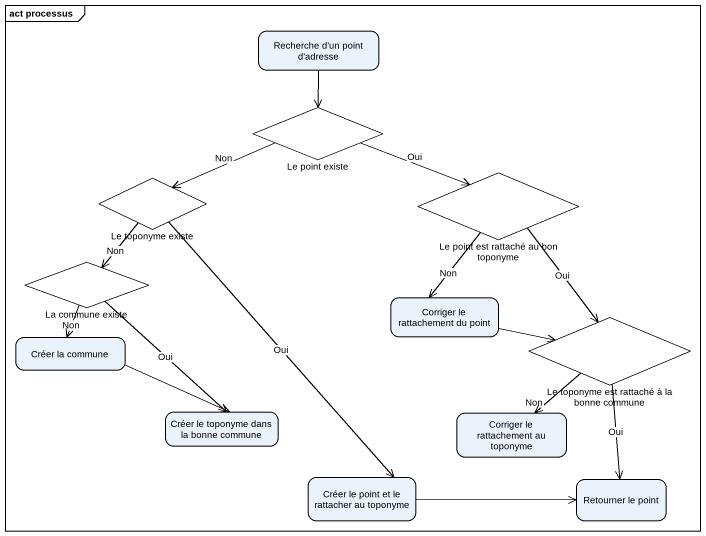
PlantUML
@startuml
mainframe act processus
hide empty description
state "Recherche d'un point d'adresse" as Recherche_d_un_point_d
state "Le point existe" as Le_point_existe <<choice>>
state "Le toponyme existe" as Le_toponyme_existe <<choice>>
state "Le point est rattaché au bon toponyme" as Le_point_est_rattaché_au <<choice>>
state "La commune existe" as La_commune_existe <<choice>>
state "Corriger le rattachement du point" as Corriger_le_rattachement_du
state "Créer la commune" as Créer_la_commune
state "Le toponyme est rattaché à la bonne commune" as Le_toponyme_est_rattaché_à <<choice>>
state "Créer le toponyme dans la bonne commune" as Créer_le_toponyme_dans_la
state "Corriger le rattachement au toponyme" as Corriger_le_rattachement_au
state "Créer le point et le rattacher au toponyme" as Créer_le_point_et_le
state "Retourner le point" as Retourner_le_point
Recherche_d_un_point_d --> Le_point_existe
Le_point_existe -left-> Le_toponyme_existe : Non
Le_point_existe -right-> Le_point_est_rattaché_au : Oui
Le_toponyme_existe --> La_commune_existe : Non
Le_toponyme_existe --> Créer_le_point_et_le : Oui
Le_point_est_rattaché_au --> Corriger_le_rattachement_du : Non
Le_point_est_rattaché_au --> Le_toponyme_est_rattaché_à : Oui
La_commune_existe --> Créer_la_commune : Non
La_commune_existe --> Créer_le_toponyme_dans_la : Oui
Corriger_le_rattachement_du -right-> Le_toponyme_est_rattaché_à
Créer_la_commune -right-> Créer_le_toponyme_dans_la
Le_toponyme_est_rattaché_à --> Corriger_le_rattachement_au : Non
Le_toponyme_est_rattaché_à --> Retourner_le_point : Oui
Créer_le_point_et_le -right-> Retourner_le_point
@enduml
